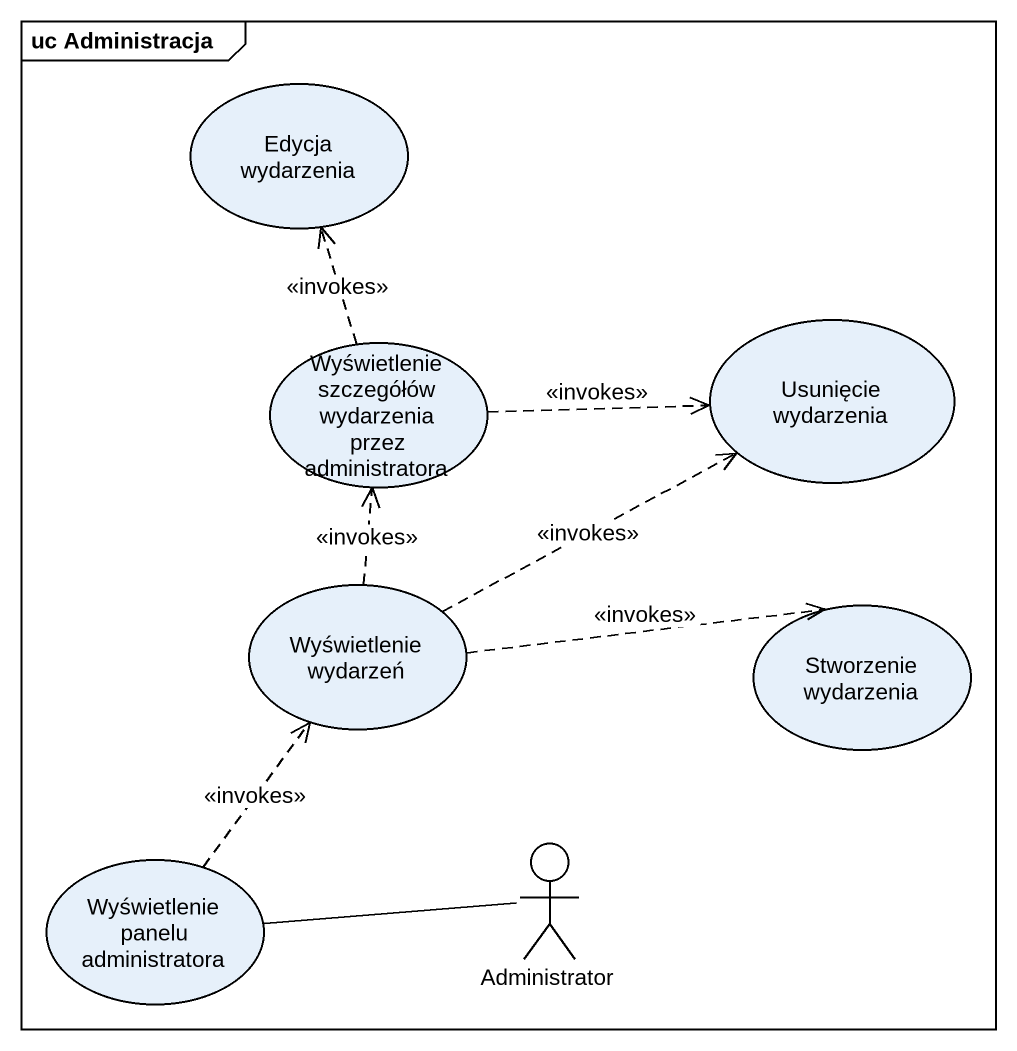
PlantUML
@startuml
mainframe uc Administracja
usecase "Edycja wydarzenia" as Edycja_wydarzenia
usecase "Wyświetlenie szczegółów wydarzenia przez administratora" as Wyświetlenie_szczegółów
usecase "Usunięcie wydarzenia" as Usunięcie_wydarzenia
usecase "Wyświetlenie wydarzeń" as Wyświetlenie_wydarzeń
usecase "Stworzenie wydarzenia" as Stworzenie_wydarzenia
usecase "Wyświetlenie panelu administratora" as Wyświetlenie_panelu
actor Administrator
Wyświetlenie_szczegółów .up.> Edycja_wydarzenia : <<invokes>>
Wyświetlenie_szczegółów .right.> Usunięcie_wydarzenia : <<invokes>>
Wyświetlenie_wydarzeń .up.> Wyświetlenie_szczegółów : <<invokes>>
Wyświetlenie_wydarzeń .right.> Usunięcie_wydarzenia : <<invokes>>
Wyświetlenie_wydarzeń .right.> Stworzenie_wydarzenia : <<invokes>>
Wyświetlenie_panelu .up.> Wyświetlenie_wydarzeń : <<invokes>>
Wyświetlenie_panelu -right- Administrator
@enduml
